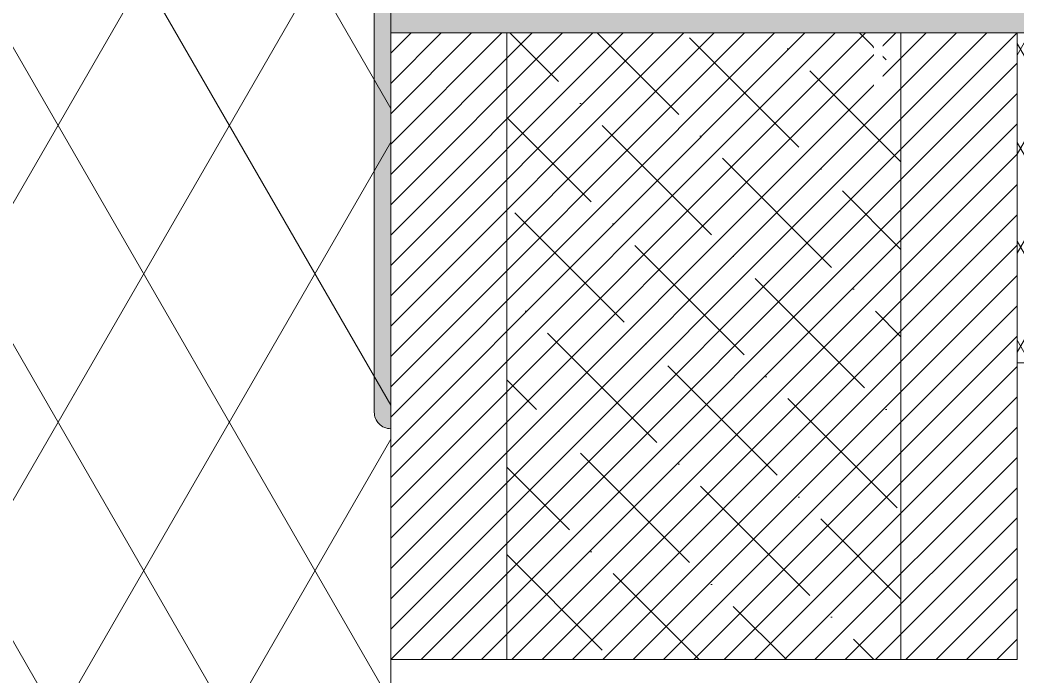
# Model space of a CAD drawing. Header units: millimetres. Extents: x 1016 to 3347, y -920 to 918.
# Drawn here: x 1991.4 to 2293.9, y -295 to -96.1 of the extents above; entities that cross this region are included whole.
import ezdxf

# ---------------------------------------------------------------- set-up
doc = ezdxf.new("R2010")
doc.units = ezdxf.units.MM
doc.header["$MEASUREMENT"] = 0
doc.linetypes.add('Wipeout_Contour', pattern=[1000, 0, -1000])
for name, color, linetype, lineweight in [('New_Drawing & Figure_Pen_No__1', 7, 'Continuous', 13), ('New_Structural - Bearing_Pen_No__1', 7, 'Continuous', 13), ('Structural - Bearing_Pen_No__1', 7, 'Continuous', 13), ('viirutus_Pen_No__1', 7, 'Continuous', 13)]:
    doc.layers.add(name, color=color, linetype=linetype, lineweight=lineweight)
doc.layers.add('New_Drawing & Figure_Pen_No__61', color=7, linetype='Continuous', lineweight=20, true_color=0x6a6a6a)
doc.layers.add('Structural - Bearing_Pen_No__161', color=7, linetype='Continuous', lineweight=13, true_color=0x6a6a6a)
doc.layers.add('New_Structural - Bearing', color=7, linetype='Continuous')
doc.layers.add('Structural - Bearing', color=7, linetype='Continuous')

msp = doc.modelspace()

# ---------------------------------------------------------------- wipeouts: each hides what was drawn before it
at = {"color": 254, "linetype": 'Wipeout_Contour', "lineweight": 0, "ltscale": 8838.459635144774}
msp.add_wipeout([(2103.9349755860944, -289.9999937242088), (2293.934975586092, -289.9999937242088), (2293.934975586092, -99.99999372421115), (2103.9349755860944, -99.99999372421115)], dxfattribs=at).dxf.layer = 'Structural - Bearing'

# ---------------------------------------------------------------- next in the draw order: hatches: boundary and pattern name
at = {"layer": 'New_Drawing & Figure_Pen_No__61', "linetype": 'Continuous', "lineweight": 0, "true_color": 0x1a1a1a}
msp.add_hatch(color=250, dxfattribs=at).paths.add_polyline_path([(2103.934953560052, -219.9999898254714, -0.414213562373095), (2098.934953560054, -214.9999898254715), (2098.934953560054, -74.99998982547108), (1958.934953560053, -74.99998982547108, -0.414213562373095), (1953.934953560054, -69.99998982547106), (2098.934953560054, -69.99998982547106), (2103.934953560052, -69.99998982547106), (2103.934953560052, -74.99998982547108)])
at = {"layer": 'New_Structural - Bearing_Pen_No__1', "linetype": 'Continuous', "lineweight": 13}
h = msp.add_hatch(dxfattribs=at)
h.set_pattern_fill('Batt_Insulation_0001', style=0, pattern_type=2)
h.set_pattern_definition([(119.9999999999999, (2028.934974223016, -713.0580043347061), (38.97114317029979, 22.49999999999991), []), (59.99999999999974, (2028.934974223016, -713.0580043347061), (-38.97114317029964, 22.50000000000018), [])])
h.paths.add_polyline_path([(2103.934980428622, -919.999993724209), (1953.934968017408, -919.999993724209), (1953.934968017408, -69.99998982547106), (2103.934980428622, -69.99998982547106)])
h = msp.add_hatch(dxfattribs=at)
h.set_pattern_fill('Batt_Insulation_0001', style=0, pattern_type=2)
h.set_pattern_definition([(60.00000000000014, (0, 0), (-12.9903810567666, 7.49999999999997), []), (120.0000000000003, (0, 0), (12.99038105676654, 7.50000000000006), [])])
h.paths.add_polyline_path([(2293.934975586093, -199.9999948709873), (3347.394324125064, -199.9999948709873), (3347.394324125064, -99.99999372421111), (2293.934975586093, -99.99999372421111)])
at = {"layer": 'Structural - Bearing_Pen_No__161', "linetype": 'Continuous', "lineweight": 13, "true_color": 0x6a6a6a}
h = msp.add_hatch(dxfattribs=at)
h.set_pattern_fill('Common_Brick_0001', color=251, style=0, pattern_type=2)
h.set_pattern_definition([(44.99999999999992, (2198.934975586094, -194.99999372421), (-4.596193909124167, 4.596193909124161), [])])
h.paths.add_polyline_path([(2103.934975586095, -289.9999937242088), (2293.934975586093, -289.9999937242088), (2293.934975586093, -99.99999372421111), (2103.934975586095, -99.99999372421111)])
at = {"layer": 'viirutus_Pen_No__1', "linetype": 'Continuous', "lineweight": 13}
h = msp.add_hatch(dxfattribs=at)
h.set_pattern_fill('ANSI36_0001', style=0, pattern_type=2)
h.set_pattern_definition([(134.9999999999999, (29513.20778606214, 144831.0473721131), (-36.46019340493132, 9.943689110435868), [46.87500000000006, -9.37500000000001, 0, -9.37500000000001])])
h.paths.add_polyline_path([(2258.724449270284, -99.99999372560332), (2139.145501901903, -99.9999937228191), (2139.145501901903, -289.9999937228168), (2258.724449270284, -289.999993725601)])

# ---------------------------------------------------------------- next in the draw order: linework, layer by layer
at = {"layer": 'New_Drawing & Figure_Pen_No__1', "color": 7, "linetype": 'Continuous', "lineweight": 13, "flags": 128}
msp.add_lwpolyline([(2103.934953560052, -219.9999898254714, -0.414213562373095), (2098.934953560054, -214.9999898254715), (2098.934953560054, -74.99998982547108), (1958.934953560053, -74.99998982547108, -0.414213562373095), (1953.934953560054, -69.99998982547106), (2098.934953560054, -69.99998982547106), (2103.934953560052, -69.99998982547106), (2103.934953560052, -74.99998982547108)], format="xyb", close=True, dxfattribs=at)
at = {"layer": 'New_Structural - Bearing_Pen_No__1', "color": 7, "linetype": 'Continuous', "lineweight": 13, "flags": 128}
for points in [[(2103.934980428622, -919.999993724209), (1953.934968017408, -919.999993724209), (1953.934968017408, -69.99998982547106), (2103.934980428622, -69.99998982547106)], [(2293.934975586093, -199.9999948709873), (3347.394324125064, -199.9999948709873), (3347.394324125064, -99.99999372421111), (2293.934975586093, -99.99999372421111)]]:
    msp.add_lwpolyline(points, close=True, dxfattribs=at)
at = {"layer": 'Structural - Bearing_Pen_No__1', "color": 7, "linetype": 'Continuous', "lineweight": 13, "flags": 128}
msp.add_lwpolyline([(2103.934975586095, -289.9999937242088), (2293.934975586093, -289.9999937242088), (2293.934975586093, -99.99999372421111), (2103.934975586095, -99.99999372421111)], close=True, dxfattribs=at)
at = {"layer": 'viirutus_Pen_No__1', "color": 7, "linetype": 'Continuous', "lineweight": 13, "flags": 128}
msp.add_lwpolyline([(2258.724449270284, -99.99999372560332), (2139.145501901903, -99.9999937228191), (2139.145501901903, -289.9999937228168), (2258.724449270284, -289.999993725601)], close=True, dxfattribs=at)

# ---------------------------------------------------------------- next in the draw order: wipeouts: each hides what was drawn before it
at = {"color": 254, "linetype": 'Wipeout_Contour', "lineweight": 0, "ltscale": 9014.035370384527}
msp.add_wipeout([(2250.561111990354, -19.999996830112195), (2250.561111990354, -120.00000333244333), (2253.171859930834, -120.00000333244333), (2253.171859930834, -19.999996830112195)], dxfattribs=at).dxf.layer = 'New_Structural - Bearing'

# ---------------------------------------------------------------- next in the draw order: hatches: boundary and pattern name
at = {"layer": 'New_Structural - Bearing_Pen_No__1', "linetype": 'Continuous', "lineweight": 13}
h = msp.add_hatch(dxfattribs=at)
h.set_pattern_fill('Structural_Concrete_0001', style=0, pattern_type=2)
h.set_pattern_definition([(0, (0, 0), (0, 62.35383155021313), [6.000000238420001, -30.0000011921]), (0, (18.00000071526, 31.17691450028022), (0, 62.35383155021313), [6.000000238420001, -30.0000011921]), (60.00000000000014, (0, 0), (-54.00000214578026, 31.17691577510644), [6.000000238420001, -30.00000119210001]), (60.00000000000014, (36.00000143052001, 0), (-54.00000214578026, 31.17691577510644), [6.000000238420001, -30.00000119210001]), (120.0000000000003, (6.000000238420001, 0), (54.00000214578004, 31.17691577510681), [6.00000023842, -30.0000011921]), (120.0000000000003, (42.00000166894001, 0), (54.00000214578004, 31.17691577510681), [6.00000023842, -30.0000011921]), (0, (0, 6.000000238420001), (0, 12.00000047684), [0, -12.00000047684, 0, -18.00000071526]), (44.99999999999999, (6.000000238420001, 6.000000238420001), (-8.485281711415366, 8.485281711415373), [0, -9.000000357630002, 0, -15.00000059605])])
h.paths.add_polyline_path([(2103.934953560052, -19.99998982547113), (2103.934953560052, -99.99999372421111), (3347.394324125064, -99.99999372421111), (3347.394324125064, -19.99998982547113)])

# ---------------------------------------------------------------- next in the draw order: linework, layer by layer
at = {"layer": 'New_Structural - Bearing_Pen_No__1', "color": 7, "linetype": 'Continuous', "lineweight": 13, "flags": 128}
msp.add_lwpolyline([(2103.934953560052, -19.99998982547113), (2103.934953560052, -99.99999372421111), (3347.394324125064, -99.99999372421111), (3347.394324125064, -19.99998982547113)], close=True, dxfattribs=at)

doc.saveas('drawing.dxf')
